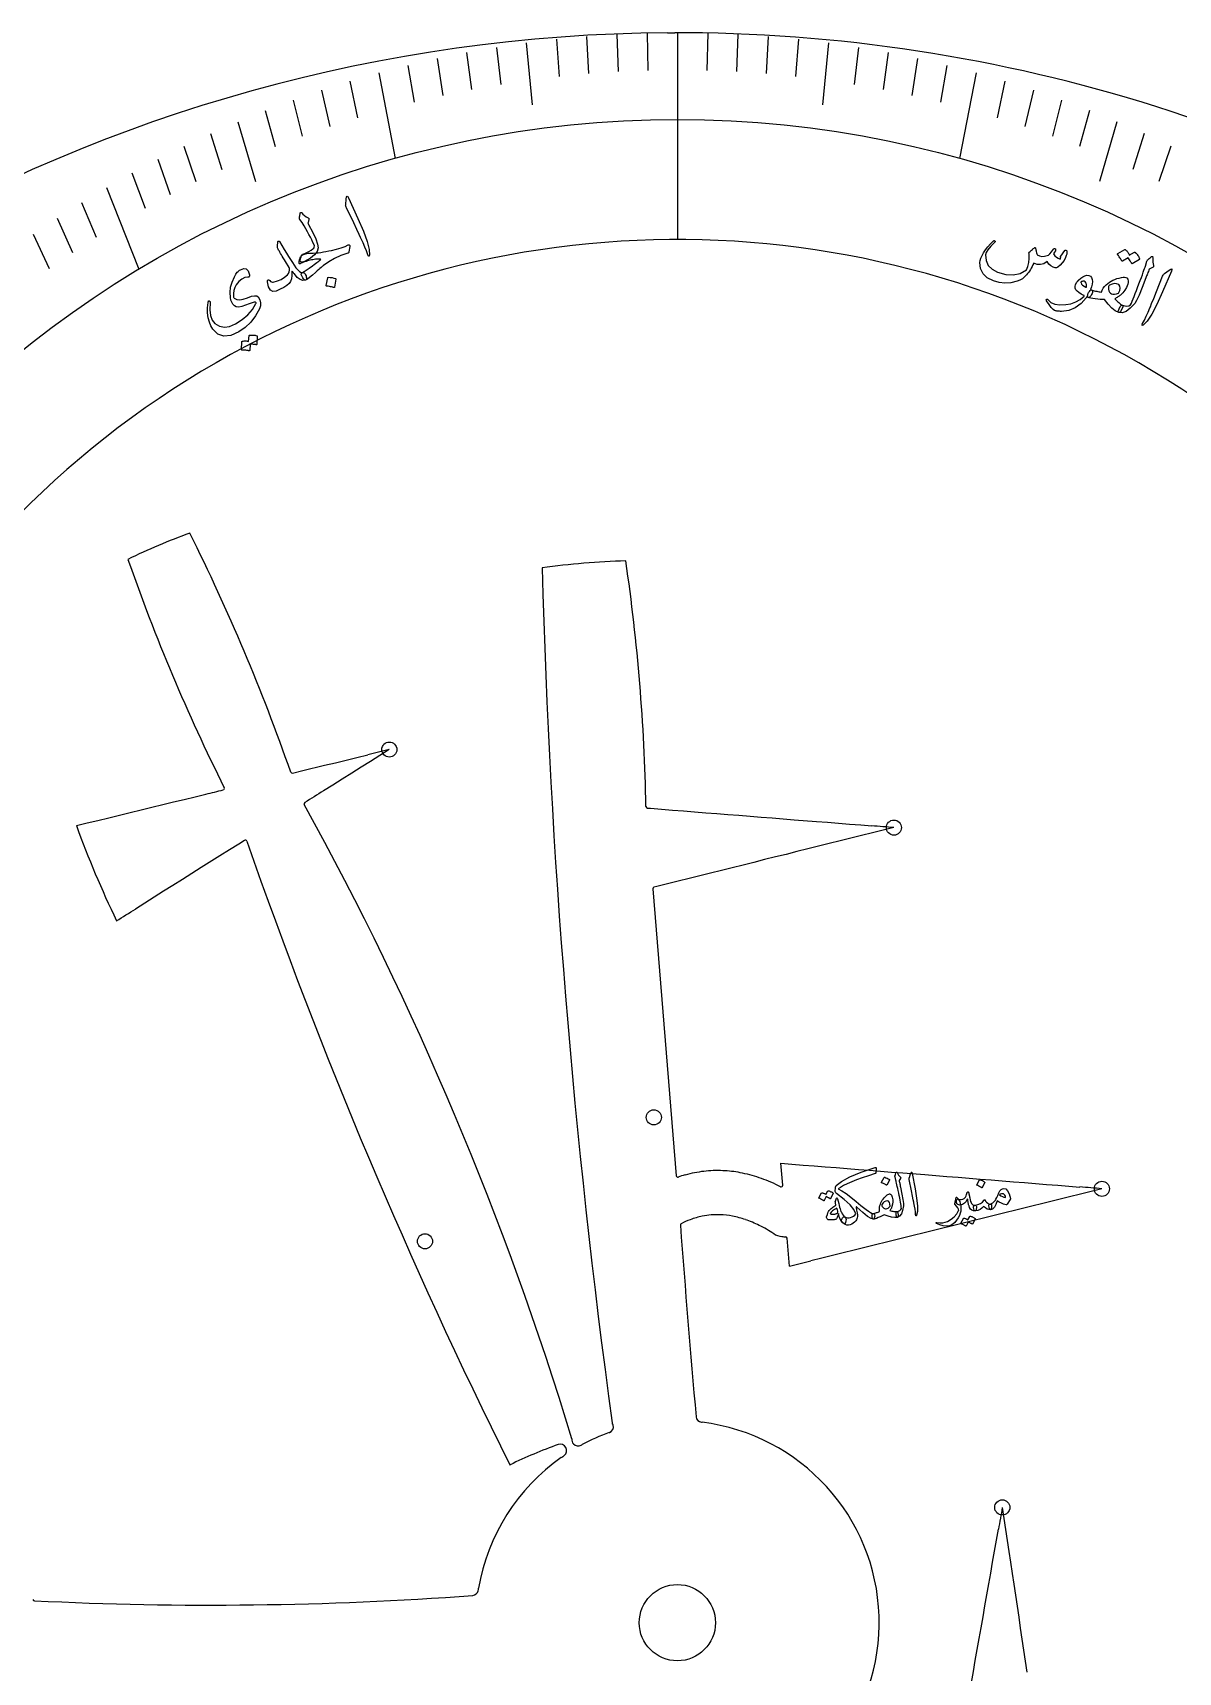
# Model space of a CAD drawing. Header units: millimetres. Extents: x -252 to 252, y -252 to 252.
# Drawn here: x -102.3 to 79.5, y -7.9 to 252.2 of the extents above; entities that cross this region are included whole.
import ezdxf

# ---------------------------------------------------------------- set-up
doc = ezdxf.new("R2010")
doc.units = ezdxf.units.MM
for name, color, linetype in [('CUT_INNER', 6, 'Continuous'), ('CUT_OUTER', 1, 'Continuous'), ('ENGRAVE', 7, 'Continuous'), ('ENGRAVE_FINE', 8, 'Continuous'), ('TEXT', 5, 'Continuous')]:
    doc.layers.add(name, color=color, linetype=linetype)

msp = doc.modelspace()

# ---------------------------------------------------------------- linework, layer by layer
at = {"layer": 'CUT_INNER'}
for points in [[(-45.71, 138.5), (-45.72, 138.5), (-47.2, 137.57), (-48.7, 136.63), (-50.19, 135.69), (-51.68, 134.76), (-53.17, 133.82), (-54.67, 132.88), (-56.16, 131.95)], [(-61.07, 134.77), (-59.41, 135.18), (-55.98, 136.01), (-54.27, 136.42), (-52.56, 136.84), (-50.85, 137.26), (-49.14, 137.67)], [(-95.37, 126.44), (-95.36, 126.44), (-93.66, 126.86), (-91.94, 127.27), (-90.23, 127.69), (-88.52, 128.11), (-86.81, 128.52), (-85.09, 128.94), (-83.38, 129.35), (-81.67, 129.77), (-79.96, 130.19), (-78.25, 130.6), (-76.53, 131.02), (-74.82, 131.43)], [(-4.75, 129.23), (-4.28, 129.19), (-2.53, 129.05), (-0.77, 128.91), (0.99, 128.77), (2.74, 128.63), (4.5, 128.49), (6.26, 128.35), (8.01, 128.21), (9.77, 128.07), (11.53, 127.94), (13.28, 127.8), (15.04, 127.66), (16.8, 127.52), (18.55, 127.38), (22.07, 127.1), (23.82, 126.96), (25.58, 126.82), (27.33, 126.68), (29.09, 126.54), (30.85, 126.4)], [(34.36, 126.12), (34.36, 126.12), (32.65, 125.7), (30.94, 125.27), (29.23, 124.85), (27.52, 124.43), (25.81, 124), (24.1, 123.58), (22.39, 123.16), (20.68, 122.73), (18.97, 122.31), (17.26, 121.88), (15.55, 121.46), (13.84, 121.04), (12.13, 120.61), (10.42, 120.19), (8.71, 119.76), (7, 119.34), (5.28, 118.92), (3.57, 118.49), (1.86, 118.07), (0.15, 117.64), (-1.56, 117.22), (-3.27, 116.8), (-3.72, 116.68)], [(-68.69, 124.08), (-69.59, 123.52), (-71.08, 122.58), (-72.58, 121.64), (-75.56, 119.77), (-77.05, 118.83), (-78.55, 117.9), (-80.04, 116.96), (-81.53, 116.02), (-83.02, 115.09), (-84.52, 114.15), (-86.01, 113.21)], [(-3.91, 116.42), (-0.17, 70.89)], [(16.72, 69.4), (16.43, 72.87), (16.43, 72.88), (16.44, 72.88), (18.19, 72.74), (19.95, 72.6), (21.7, 72.46), (23.46, 72.32), (25.22, 72.18), (26.97, 72.04), (28.73, 71.9), (30.49, 71.76), (32.24, 71.62), (34, 71.48), (35.76, 71.35), (39.27, 71.07), (41.02, 70.93), (42.78, 70.79), (44.54, 70.65), (46.29, 70.51), (48.05, 70.37), (49.81, 70.23), (51.56, 70.09), (53.32, 69.95), (55.08, 69.81), (56.83, 69.67), (58.59, 69.53), (60.35, 69.39), (62.1, 69.25), (63.86, 69.11)], [(67.37, 68.83), (67.37, 68.83), (65.66, 68.41), (63.95, 67.99), (62.24, 67.56), (60.53, 67.14), (58.82, 66.72), (55.4, 65.87), (53.69, 65.44), (51.98, 65.02), (50.27, 64.6), (48.56, 64.17), (46.85, 63.75), (45.14, 63.32), (43.43, 62.9), (41.72, 62.48), (40.01, 62.05), (36.59, 61.2), (34.88, 60.78), (33.17, 60.36), (31.46, 59.93), (29.75, 59.51), (28.04, 59.09), (26.32, 58.66), (24.61, 58.24), (22.9, 57.81), (21.19, 57.39)], [(17.77, 56.54), (17.77, 56.55), (17.41, 60.99)], [(-10.32, 31.68), (-10.33, 31.69), (-10.34, 31.71), (-10.34, 31.71)], [(-16.74, 29.18), (-16.74, 29.18)], [(-10.8, 30.15), (-10.79, 30.15)], [(51.56, 18.29), (51.56, 18.28), (51.82, 16.55), (52.08, 14.8), (52.34, 13.06), (52.6, 11.32), (52.86, 9.58), (53.12, 7.83), (53.38, 6.09), (53.64, 4.35), (53.9, 2.6), (54.16, 0.86), (54.41, -0.88), (54.67, -2.63), (55.19, -6.11), (55.45, -7.85)], [(46.56, -10.06), (46.67, -9.48), (46.97, -7.74), (47.28, -6), (47.89, -2.53), (48.2, -0.8), (48.5, 0.94), (48.81, 2.67), (49.12, 4.41), (49.42, 6.14), (49.73, 7.88), (50.03, 9.61), (50.34, 11.35), (50.65, 13.08), (50.95, 14.82)]]:
    msp.add_lwpolyline(points, dxfattribs=at)
msp.add_circle((0, 0), 6.05, dxfattribs=at)
for centre, radius, start, end in [((0, 72.61), 146.8, 351.9144, 187.0371), ((0, 0), 242.86, 116.0158, 271.4064), ((-44.21, 80.54), 98.06, 109.7622, 116.0013), ((-368.38, 27.66), 325.22, 19.2569, 26.5105), ((206.29, 271.18), 310.87, 199.2529, 206.5064), ((-4.81, 45.83), 122.64, 91.5721, 97.8081), ((1227.82, 201.56), 1249.76, 181.56922, 187.81096), ((-313.99, 123.71), 309.06, 1.0654, 8.3189), ((3168.67, -13106.96), 13629.91, 103.640732, 103.655541), ((-61.13, 135.01), 0.25, 202.8817, 283.6518), ((-390.58, 1435.2), 1341.46, 283.61421, 283.73595), ((-72.13, 132.34), 0.25, 289.1646, 22.8817), ((-58.97, 129.89), 0.25, 127.8809, 202.8817), ((1217.8, -1899.65), 2397.99, 122.09056, 122.17414), ((-518.14, -123.15), 524.03, 16.8994, 28.8612), ((-4.73, 129.48), 0.25, 184.6901, 265.4602), ((64.61, 185.06), 170.38, 200.1244, 205.6391), ((-1047.11, -13460.82), 13629.91, 85.449076, 85.463885), ((-68.56, 123.87), 0.25, 22.8817, 122.1116), ((732.96, 403.88), 848.77, 199.25558, 206.5094), ((-3.66, 116.44), 0.25, 103.92, 184.6901), ((-6107.66, 9706.57), 11326.65, 302.098241, 302.116067), ((0.08, 70.91), 0.25, 184.6901, 288.1464), ((5.05, 57.09), 14.45, 105.3981, 109.8181), ((6.4, 52.47), 19.25, 96.5713, 105.6031), ((6.36, 52.71), 19.01, 87.4375, 96.5363), ((6.31, 51.84), 19.88, 79.4036, 87.4156), ((6.1, 50.62), 21.12, 75.2399, 79.4469), ((5.78, 49.35), 22.42, 71.2527, 75.2699), ((5.26, 47.78), 24.08, 67.4912, 71.2939), ((4.5, 45.88), 26.13, 63.9674, 67.5412), ((12.77, 62.63), 7.45, 61.2697, 64.6087), ((16.47, 69.38), 0.25, 242.1497, 4.6901), ((-1014.09, -13518.1), 13629.91, 85.449076, 85.463885), ((0.72, 63.07), 0.25, 116.4316, 184.6901), ((2513.82, 253.76), 2520.57, 184.33933, 185.03258), ((5.88, 53.27), 11.32, 109.8016, 117.7671), ((6.55, 51.84), 12.9, 101.6322, 110.4103), ((6.36, 52.72), 12, 87.8907, 101.5827), ((6.31, 51.84), 12.88, 79.047, 87.84), ((5.9, 49.74), 15.02, 70.9119, 79.0159), ((4.74, 46.4), 18.55, 63.69, 70.902), ((2.07, 41.05), 24.53, 57.3716, 63.643), ((17.1, 64.72), 3.51, 239.0054, 261.4056), ((17.05, 64.2), 2.98, 260.9297, 272.0898), ((17.16, 60.96), 0.25, 4.6901, 89.956), ((-2704.47, 11051.19), 11326.65, 283.906585, 283.924411), ((0, 0), 32.03, 199.6751, 82.9785), ((-11.15, 31.1), 1.01, 290.7603, 12.7748), ((-11.15, 31.09), 1.01, 12.8196, 35.183), ((3.96, 32.8), 1.01, 188.0166, 263.307), ((4.05, 33.28), 1.5, 262.0819, 264.7901), ((-15.74, 29.04), 1.01, 172.2937, 220.8889), ((0, 0.01), 32.02, 109.7068, 118.1351), ((0, 0), 32.03, 125.1437, 170.166), ((10.17, -51.39), 84.8, 110.0474, 115.6575), ((-18.59, 27.31), 1.01, 309.3716, 107.9632), ((-21.9, 31.68), 6.49, 302.2405, 307.4839), ((-15.74, 29.04), 1.01, 220.9214, 298.4593), ((-16.97, 31.46), 3.72, 297.3563, 300.1081), ((-26.67, 25.36), 0.341, 287.5492, 291.9907), ((13473.9, -2351.38), 13629.91, 169.987785, 170.002594), ((-35.89, 6.01), 4.37, 347.5647, 352.91), ((-102.04, 3.73), 0.25, 189.9084, 270.6785), ((-73.99, 567.47), 564.68, 267.1526, 274.2158), ((-32.6, 5.32), 1.01, 277.1155, 345.8419)]:
    msp.add_arc(centre, radius, start, end, dxfattribs=at)
at = {"layer": 'CUT_OUTER'}
msp.add_lwpolyline([(-1.55, 252.2), (-1.1, 252.2), (-1.1, 252.2), (-1.1, 252.2), (-0.39, 252.2)], dxfattribs=at)
for centre, radius, start, end in [((0, 0), 252.2, 90.3517, 271.0549), ((-0.54, -354.91), 607.11, 89.80323, 89.98563), ((0, 0), 252.2, 54.1408, 89.6486), ((0, 0), 252.2, 274.2189, 54.1408)]:
    msp.add_arc(centre, radius, start, end, dxfattribs=at)
at = {"layer": 'ENGRAVE'}
for points in [[(0, 252.2), (0, 219.41)], [(-47.39, 245.83), (-44.78, 232.27)], [(47.39, 245.83), (44.78, 232.27)], [(-90.6, 227.67), (-85.45, 214.72)]]:
    msp.add_lwpolyline(points, dxfattribs=at)
for centre, radius in [((0, 72.61), 165.82), ((-45.71, 138.5), 1.2), ((34.36, 126.12), 1.2), ((-3.74, 80.16), 1.2), ((67.37, 68.83), 1.2), ((-40.05, 60.5), 1.2), ((51.56, 18.29), 1.2)]:
    msp.add_circle(centre, radius, dxfattribs=at)
at = {"layer": 'ENGRAVE_FINE'}
for points in [[(-28.72, 249.89), (-28.04, 244.02)], [(-23.97, 250.59), (-23.03, 240.79)], [(-19.2, 251.17), (-18.75, 245.28)], [(-14.42, 251.62), (-14.08, 245.73)], [(-9.62, 251.94), (-9.39, 246.04)], [(-4.81, 252.14), (-4.7, 246.23)], [(4.81, 252.14), (4.7, 246.23)], [(9.62, 251.94), (9.39, 246.04)], [(14.42, 251.62), (14.08, 245.73)], [(19.2, 251.17), (18.75, 245.28)], [(23.97, 250.59), (23.03, 240.79)], [(28.72, 249.89), (28.04, 244.02)], [(-38.12, 248.11), (-37.23, 242.26)], [(-33.44, 249.06), (-32.65, 243.2)], [(33.44, 249.06), (32.65, 243.2)], [(38.12, 248.11), (37.23, 242.26)], [(-51.97, 244.52), (-50.74, 238.72)], [(-42.78, 247.03), (-41.77, 241.2)], [(42.78, 247.03), (41.77, 241.2)], [(51.97, 244.52), (50.74, 238.72)], [(-56.49, 243.08), (-55.15, 237.31)], [(56.49, 243.08), (55.15, 237.31)], [(-65.39, 239.87), (-63.83, 234.14)], [(-60.97, 241.53), (-59.52, 235.78)], [(60.97, 241.53), (59.52, 235.78)], [(65.39, 239.87), (63.83, 234.14)], [(-69.76, 238.1), (-66.97, 228.59)], [(69.76, 238.1), (66.97, 228.59)], [(-78.3, 234.23), (-76.41, 228.59)], [(-74.06, 236.22), (-72.28, 230.54)], [(74.06, 236.22), (72.28, 230.54)], [(78.3, 234.23), (76.41, 228.59)], [(-82.47, 232.14), (-80.48, 226.53)], [(-86.57, 229.96), (-84.47, 224.37)], [(-94.56, 225.29), (-92.24, 219.78)], [(-98.43, 222.82), (-96.01, 217.35)], [(-102.23, 220.27), (-99.7, 214.83)]]:
    msp.add_lwpolyline(points, dxfattribs=at)
at = {"layer": 'TEXT'}
for points in [[(-52.55, 225.84), (-52.5, 226.14), (-52.42, 226.26), (-52.31, 226.22), (-52.17, 226), (-50.7, 222.74), (-49.82, 220.73), (-49.22, 219.1), (-48.91, 217.82), (-48.88, 216.92), (-48.9, 216.84), (-48.92, 216.79), (-48.96, 216.77), (-49, 216.79), (-49.03, 216.82), (-49.07, 216.87), (-49.1, 216.93), (-49.13, 217), (-49.33, 217.6), (-49.57, 218.22), (-49.86, 218.87), (-50.18, 219.54), (-50.26, 219.72), (-50.48, 220.2), (-50.85, 220.98), (-51.36, 222.05), (-52.53, 224.43), (-52.58, 224.56), (-52.62, 224.68), (-52.64, 224.8), (-52.63, 224.92)], [(-57.64, 218.58), (-57.83, 218.95), (-58.02, 219.35), (-58.24, 219.76), (-58.46, 220.19), (-58.71, 220.64), (-58.97, 221.1), (-59.24, 221.59), (-59.54, 222.1), (-59.93, 222.59), (-59.96, 222.66), (-59.98, 222.73), (-59.98, 222.81), (-59.98, 222.88), (-59.97, 222.92), (-59.96, 222.97), (-59.95, 223.04), (-59.93, 223.12), (-59.91, 223.21), (-59.89, 223.32), (-59.87, 223.44), (-59.85, 223.57), (-59.84, 223.62), (-59.82, 223.66), (-59.79, 223.69), (-59.75, 223.71), (-59.72, 223.71), (-59.68, 223.7), (-59.64, 223.68), (-59.61, 223.64), (-59.41, 223.41), (-59.17, 223.21), (-58.9, 223.02), (-58.59, 222.87), (-58.51, 222.82), (-58.46, 222.76), (-58.45, 222.69), (-58.47, 222.6), (-58.61, 222.09), (-58.62, 222.04), (-58.61, 221.97), (-58.58, 221.89), (-58.54, 221.79), (-57.87, 220.53), (-57.39, 219.49), (-57.11, 218.68), (-57.02, 218.09), (-57.16, 217.52), (-57.57, 216.98), (-58.24, 216.45), (-59.17, 215.92), (-59.54, 215.79), (-59.77, 215.83), (-59.85, 216.04), (-59.79, 216.42), (-59.77, 216.48), (-59.76, 216.53), (-59.74, 216.58), (-59.72, 216.63), (-59.71, 216.68), (-59.69, 216.73), (-59.68, 216.77), (-59.67, 216.82), (-59.63, 216.91), (-59.56, 216.99), (-59.48, 217.06), (-59.38, 217.11), (-58.9, 217.32), (-58.48, 217.53), (-58.13, 217.73), (-57.84, 217.92), (-57.69, 218.06), (-57.61, 218.21), (-57.59, 218.39), (-57.64, 218.58)], [(-59.5, 214.18), (-59.38, 214.18), (-59.27, 214.14), (-59.18, 214.06), (-59.09, 213.95), (-59, 213.8), (-58.93, 213.65), (-58.88, 213.5), (-58.85, 213.35), (-58.85, 213.22), (-58.87, 213.11), (-58.92, 213.03), (-58.99, 212.98), (-59.43, 212.93), (-59.88, 213.07), (-60.33, 213.4), (-60.78, 213.94), (-60.85, 214.03), (-60.92, 214.12), (-60.97, 214.19), (-61.01, 214.24), (-61.04, 214.29), (-61.07, 214.32), (-61.08, 214.34), (-61.08, 214.34), (-61.12, 214.38), (-61.15, 214.38), (-61.16, 214.35), (-61.16, 214.3), (-61.16, 213.69), (-61.24, 213.18), (-61.39, 212.77), (-61.61, 212.45), (-61.99, 212.12), (-62.46, 211.81), (-63.03, 211.51), (-63.69, 211.23), (-64.2, 211.16), (-64.59, 211.39), (-64.88, 211.9), (-65.05, 212.7), (-65.06, 212.8), (-65.04, 212.89), (-65.01, 212.95), (-64.95, 213), (-64.89, 213.02), (-64.83, 213.01), (-64.76, 212.98), (-64.69, 212.91), (-64.55, 212.77), (-64.4, 212.68), (-64.27, 212.64), (-64.14, 212.64), (-63.47, 212.83), (-62.88, 213.08), (-62.35, 213.41), (-61.89, 213.8), (-61.71, 214.03), (-61.59, 214.27), (-61.54, 214.55), (-61.54, 214.84), (-61.6, 214.96), (-61.75, 215.22), (-62, 215.63), (-62.34, 216.19), (-62.53, 216.49), (-62.69, 216.76), (-62.84, 217), (-62.96, 217.21), (-63.07, 217.39), (-63.16, 217.54), (-63.24, 217.66), (-63.29, 217.74), (-63.36, 217.87), (-63.41, 217.99), (-63.44, 218.11), (-63.45, 218.21), (-63.44, 218.34), (-63.44, 218.47), (-63.43, 218.58), (-63.43, 218.69), (-63.42, 218.78), (-63.42, 218.87), (-63.42, 218.94), (-63.42, 219.01), (-63.42, 219.07), (-63.4, 219.11), (-63.37, 219.14), (-63.33, 219.16), (-63.27, 219.17), (-63.22, 219.15), (-63.18, 219.13), (-63.14, 219.08), (-62.77, 218.44), (-62.4, 217.83), (-62.05, 217.26), (-61.72, 216.72), (-61.39, 216.22), (-61.09, 215.75), (-60.8, 215.33), (-60.52, 214.93), (-60.23, 214.58), (-59.97, 214.34), (-59.72, 214.2), (-59.5, 214.18)], [(-58.14, 217.25), (-57.77, 217.26), (-57.38, 217.28), (-56.99, 217.32), (-56.59, 217.37), (-56.18, 217.43), (-55.76, 217.51), (-55.33, 217.59), (-54.9, 217.69), (-54.08, 217.89), (-53.35, 218.1), (-52.74, 218.31), (-52.23, 218.54), (-52.17, 218.56), (-52.12, 218.56), (-52.07, 218.54), (-52.03, 218.51), (-52, 218.47), (-51.98, 218.42), (-51.97, 218.36), (-51.97, 218.3), (-52.12, 217.43), (-52.14, 217.36), (-52.18, 217.3), (-52.24, 217.26), (-52.31, 217.24), (-53.4, 216.86), (-54.41, 216.41), (-55.33, 215.88), (-56.17, 215.29), (-56.22, 215.25), (-56.3, 215.19), (-56.41, 215.1), (-56.54, 214.98), (-56.71, 214.83), (-56.92, 214.65), (-57.15, 214.44), (-57.41, 214.2), (-57.91, 213.75), (-58.35, 213.39), (-58.7, 213.14), (-58.99, 212.98), (-59.08, 212.98), (-59.18, 213.03), (-59.31, 213.15), (-59.45, 213.32), (-59.61, 213.63), (-59.68, 213.88), (-59.63, 214.07), (-59.48, 214.19), (-59.23, 214.33), (-58.89, 214.55), (-58.45, 214.86), (-57.91, 215.25), (-57.64, 215.45), (-57.4, 215.62), (-57.2, 215.77), (-57.03, 215.89), (-56.89, 215.99), (-56.79, 216.07), (-56.73, 216.12), (-56.7, 216.14), (-56.69, 216.15), (-56.68, 216.16), (-56.67, 216.17), (-56.66, 216.18), (-56.66, 216.18), (-56.65, 216.19), (-56.65, 216.19), (-56.64, 216.19), (-56.61, 216.23), (-56.6, 216.26), (-56.62, 216.27), (-56.66, 216.28), (-56.84, 216.29), (-57.03, 216.29), (-57.22, 216.29), (-57.42, 216.27), (-57.62, 216.24), (-57.83, 216.21), (-58.05, 216.17), (-58.28, 216.12), (-58.5, 216.06), (-58.71, 216.01), (-58.92, 215.94), (-59.13, 215.88), (-59.33, 215.81), (-59.52, 215.73), (-59.7, 215.65), (-59.87, 215.57), (-59.92, 215.56), (-59.96, 215.56), (-59.99, 215.58), (-60.01, 215.62), (-60.01, 215.71), (-60.02, 215.79), (-60.01, 215.87), (-60, 215.96), (-59.99, 216.04), (-59.97, 216.13), (-59.95, 216.22), (-59.93, 216.31), (-59.88, 216.5), (-59.81, 216.65), (-59.72, 216.78), (-59.62, 216.87), (-59.35, 217.03), (-59.01, 217.14), (-58.61, 217.22), (-58.14, 217.25)], [(61.48, 217.65), (61.53, 217.7), (61.58, 217.73), (61.63, 217.73), (61.67, 217.72), (61.73, 217.69), (61.77, 217.65), (61.79, 217.6), (61.8, 217.54), (61.81, 217.34), (61.78, 217.11), (61.7, 216.85), (61.59, 216.56), (61.36, 216.1), (61.08, 215.7), (60.76, 215.34), (60.38, 215.02), (60.27, 214.96), (60.16, 214.91), (60.06, 214.9), (59.96, 214.9), (59.62, 215.02), (59.29, 215.22), (58.97, 215.52), (58.66, 215.9), (58.13, 215.57), (57.6, 215.42), (57.08, 215.45), (56.56, 215.67), (56.43, 215.39), (56.29, 215.12), (56.16, 214.87), (56.02, 214.64), (55.88, 214.41), (55.73, 214.2), (55.58, 214), (55.42, 213.8), (55.11, 213.47), (54.75, 213.19), (54.34, 212.96), (53.9, 212.78), (52.94, 212.54), (51.99, 212.47), (51.06, 212.57), (50.14, 212.84), (49.18, 213.34), (48.51, 213.99), (48.12, 214.8), (48.02, 215.77), (48.07, 216.09), (48.18, 216.45), (48.36, 216.85), (48.59, 217.29), (48.89, 217.76), (49.25, 218.23), (49.68, 218.71), (50.16, 219.18), (50.2, 219.21), (50.23, 219.23), (50.27, 219.23), (50.31, 219.22), (50.35, 219.21), (50.38, 219.18), (50.4, 219.16), (50.42, 219.12), (50.42, 219.08), (50.41, 219.05), (50.4, 219.01), (50.37, 218.97), (49.74, 218.34), (49.29, 217.79), (49.02, 217.33), (48.92, 216.97), (48.99, 216.07), (49.33, 215.31), (49.93, 214.7), (50.79, 214.24), (52.1, 213.86), (53.3, 213.79), (54.4, 214.03), (55.41, 214.59), (55.62, 215.13), (55.75, 215.74), (55.81, 216.41), (55.8, 217.15), (55.79, 217.22), (55.79, 217.29), (55.81, 217.34), (55.84, 217.38), (55.97, 217.5), (56.1, 217.62), (56.21, 217.72), (56.33, 217.82), (56.43, 217.91), (56.52, 217.99), (56.61, 218.05), (56.69, 218.11), (56.73, 218.13), (56.76, 218.13), (56.79, 218.11), (56.82, 218.07), (56.83, 218.05), (56.84, 218.01), (56.85, 217.96), (56.87, 217.9), (56.89, 217.82), (56.91, 217.73), (56.93, 217.64), (56.95, 217.52), (56.98, 217.31), (57.02, 217.15), (57.07, 217.04), (57.11, 216.99), (57.45, 216.82), (57.83, 216.74), (58.24, 216.75), (58.68, 216.85), (58.88, 216.95), (59.11, 217.16), (59.38, 217.47), (59.69, 217.88), (59.72, 217.91), (59.76, 217.94), (59.8, 217.96), (59.86, 217.97), (59.9, 217.96), (59.94, 217.95), (59.98, 217.93), (60.01, 217.9), (60.02, 217.8), (59.98, 217.63), (59.87, 217.41), (59.7, 217.12), (59.9, 216.84), (60.15, 216.61), (60.43, 216.43), (60.76, 216.3), (60.8, 216.4), (60.82, 216.48), (60.83, 216.55), (60.82, 216.61), (60.8, 216.66), (60.8, 216.71), (60.81, 216.75), (60.83, 216.79)], [(72.55, 217.39), (72.58, 217.4), (72.61, 217.4), (72.64, 217.39), (72.67, 217.36), (72.78, 217.25), (72.89, 217.13), (72.98, 217.01), (73.07, 216.89), (73.15, 216.76), (73.23, 216.63), (73.3, 216.49), (73.36, 216.35), (73.37, 216.31), (73.37, 216.28), (73.35, 216.25), (73.32, 216.22), (72.17, 215.57), (72.15, 215.56), (72.12, 215.58), (72.1, 215.61), (72.07, 215.65), (72.05, 215.69), (72.02, 215.75), (71.97, 215.82), (71.91, 215.92), (71.84, 216.03), (71.75, 216.16), (71.65, 216.32), (71.53, 216.49), (70.64, 215.98), (70.6, 215.97), (70.57, 215.97), (70.54, 216), (70.51, 216.06), (70.48, 216.1), (70.44, 216.17), (70.39, 216.26), (70.32, 216.38), (70.23, 216.52), (70.12, 216.68), (69.99, 216.87), (69.85, 217.09), (69.83, 217.12), (69.83, 217.14), (69.85, 217.16), (69.87, 217.18), (71, 217.81), (71.02, 217.81), (71.05, 217.81), (71.08, 217.8), (71.12, 217.78), (71.22, 217.69), (71.31, 217.59), (71.39, 217.49), (71.47, 217.39), (71.54, 217.28), (71.61, 217.17), (71.67, 217.06), (71.72, 216.95)], [(74.65, 216.21), (74.85, 216.37), (75.01, 216.5), (75.13, 216.59), (75.2, 216.66), (75.25, 216.7), (75.3, 216.72), (75.35, 216.72), (75.39, 216.7), (75.44, 216.67), (75.47, 216.62), (75.48, 216.57), (75.47, 216.5), (75.44, 216.16), (75.44, 215.84), (75.48, 215.54), (75.56, 215.26), (75.57, 215.17), (75.55, 215.09), (75.49, 215.02), (75.39, 214.97), (74.88, 214.72), (74.81, 214.54), (74.74, 214.35), (74.67, 214.17), (74.6, 213.99), (74.53, 213.81), (74.47, 213.64), (74.4, 213.47), (74.34, 213.31), (73.76, 211.77), (73.27, 210.59), (72.88, 209.75), (72.59, 209.27), (71.87, 208.5), (71.2, 208), (70.59, 207.77), (70.03, 207.81), (70.02, 207.82), (70.01, 207.82), (69.99, 207.83), (69.98, 207.84), (69.94, 207.95), (69.98, 208.14), (70.09, 208.41), (70.28, 208.76), (70.36, 208.88), (70.45, 208.96), (70.54, 208.99), (70.63, 208.97), (70.99, 208.87), (71.32, 208.84), (71.63, 208.9), (71.91, 209.04), (72.04, 209.32), (72.18, 209.63), (72.33, 209.99), (72.49, 210.39), (72.67, 210.83), (72.85, 211.31), (73.04, 211.82), (73.24, 212.37), (73.45, 212.91), (73.63, 213.4), (73.79, 213.83), (73.92, 214.21), (74.04, 214.54), (74.13, 214.81), (74.21, 215.02), (74.27, 215.18), (74.52, 215.98), (74.55, 216.06), (74.59, 216.12), (74.62, 216.17), (74.65, 216.21)], [(-68.14, 213.43), (-68.64, 213.37), (-69.12, 213.14), (-69.58, 212.75), (-70.02, 212.2), (-70.25, 211.77), (-70.4, 211.32), (-70.46, 210.85), (-70.44, 210.36), (-70.42, 210.27), (-70.38, 210.19), (-70.32, 210.11), (-70.24, 210.04), (-69.9, 209.87), (-69.45, 209.83), (-68.9, 209.93), (-68.24, 210.17), (-67.59, 210.4), (-67.09, 210.5), (-66.73, 210.46), (-66.51, 210.29), (-66.27, 209.82), (-66.15, 209.35), (-66.17, 208.88), (-66.31, 208.41), (-66.93, 207.29), (-67.68, 206.3), (-68.57, 205.45), (-69.61, 204.74), (-70.85, 204.19), (-71.95, 204.07), (-72.91, 204.4), (-73.73, 205.18), (-74.03, 205.69), (-74.27, 206.29), (-74.44, 206.99), (-74.54, 207.78), (-74.55, 208.01), (-74.56, 208.24), (-74.56, 208.46), (-74.55, 208.68), (-74.53, 208.89), (-74.51, 209.1), (-74.48, 209.31), (-74.45, 209.51), (-74.42, 209.6), (-74.38, 209.66), (-74.32, 209.67), (-74.25, 209.65), (-74.2, 209.6), (-74.16, 209.55), (-74.14, 209.48), (-74.14, 209.41), (-74.21, 208.28), (-74.1, 207.35), (-73.82, 206.62), (-73.38, 206.09), (-72.67, 205.66), (-71.89, 205.51), (-71.05, 205.63), (-70.12, 206.03), (-69.04, 206.71), (-68.14, 207.47), (-67.41, 208.32), (-66.87, 209.26), (-66.84, 209.33), (-66.84, 209.38), (-66.88, 209.42), (-66.94, 209.45), (-67.16, 209.45), (-67.49, 209.37), (-67.94, 209.22), (-68.52, 208.99), (-69.11, 208.78), (-69.61, 208.69), (-70, 208.73), (-70.29, 208.9), (-70.52, 209.16), (-70.7, 209.46), (-70.84, 209.81), (-70.92, 210.19), (-70.98, 211.01), (-70.89, 211.84), (-70.66, 212.66), (-70.29, 213.49), (-70.18, 213.7), (-70.06, 213.89), (-69.95, 214.06), (-69.83, 214.21), (-69.71, 214.34), (-69.59, 214.45), (-69.47, 214.55), (-69.34, 214.62), (-68.81, 214.82), (-68.4, 214.76), (-68.09, 214.42), (-67.91, 213.82), (-67.89, 213.64), (-67.93, 213.51), (-68.01, 213.45), (-68.14, 213.43)], [(-55.48, 213.34), (-55.47, 213.37), (-55.46, 213.38), (-55.43, 213.4), (-55.39, 213.41), (-55.09, 213.4), (-54.8, 213.37), (-54.51, 213.3), (-54.23, 213.21), (-54.2, 213.19), (-54.18, 213.16), (-54.17, 213.14), (-54.18, 213.1), (-54.39, 211.84), (-54.41, 211.8), (-54.43, 211.79), (-54.48, 211.78), (-54.53, 211.8), (-54.58, 211.81), (-54.65, 211.83), (-54.75, 211.85), (-54.88, 211.88), (-55.03, 211.91), (-55.22, 211.95), (-55.43, 211.99), (-55.68, 212.03), (-55.71, 212.04), (-55.73, 212.06), (-55.74, 212.08), (-55.74, 212.1)], [(64.88, 210.18), (64.07, 209.24), (63.14, 208.57), (62.1, 208.16), (60.95, 208.01), (60.79, 208.01), (60.65, 208.02), (60.5, 208.03), (60.37, 208.04), (60.23, 208.06), (60.1, 208.09), (59.98, 208.12), (59.87, 208.16), (59.61, 208.32), (59.32, 208.63), (58.98, 209.08), (58.59, 209.68), (58.55, 209.76), (58.54, 209.82), (58.55, 209.88), (58.58, 209.92), (58.63, 209.94), (58.68, 209.94), (58.73, 209.92), (58.78, 209.87), (59.26, 209.44), (59.9, 209.16), (60.68, 209.04), (61.62, 209.08), (62.46, 209.23), (63.22, 209.51), (63.91, 209.91), (64.53, 210.44), (64.53, 210.47), (64.54, 210.49), (64.53, 210.51), (64.52, 210.53), (64.08, 210.76), (63.73, 210.99), (63.45, 211.21), (63.25, 211.43), (63.13, 211.68), (63.12, 211.96), (63.2, 212.27), (63.38, 212.62), (63.41, 212.66), (63.44, 212.7), (63.47, 212.75), (63.51, 212.79), (63.54, 212.83), (63.58, 212.88), (63.63, 212.93), (63.67, 212.98), (64, 213.29), (64.33, 213.51), (64.66, 213.66), (65, 213.73), (65.31, 213.71), (65.55, 213.59), (65.72, 213.39), (65.81, 213.09), (65.85, 212.73), (65.82, 212.34), (65.73, 211.92), (65.58, 211.47), (65.6, 211.46), (65.63, 211.45), (65.66, 211.44), (65.68, 211.43), (65.7, 211.42), (65.73, 211.41), (65.75, 211.4), (65.78, 211.39), (65.86, 211.33), (65.9, 211.24), (65.9, 211.13), (65.87, 210.98), (65.81, 210.83), (65.74, 210.68), (65.65, 210.54), (65.55, 210.41), (65.45, 210.3), (65.36, 210.22), (65.28, 210.19), (65.21, 210.2), (64.97, 210.31), (64.96, 210.29), (64.94, 210.26), (64.91, 210.23), (64.88, 210.18)], [(71.31, 213.34), (71.33, 213.33), (71.35, 213.32), (71.36, 213.31), (71.38, 213.3), (71.39, 213.29), (71.4, 213.27), (71.41, 213.26), (71.42, 213.25), (71.5, 213.06), (71.54, 212.84), (71.52, 212.6), (71.46, 212.33), (71.26, 211.82), (71, 211.36), (70.68, 210.95), (70.3, 210.59), (70.2, 210.52), (70.1, 210.44), (69.99, 210.36), (69.88, 210.29), (69.77, 210.21), (69.65, 210.14), (69.53, 210.07), (69.41, 210), (69.58, 209.84), (69.73, 209.68), (69.89, 209.53), (70.04, 209.4), (70.19, 209.27), (70.34, 209.16), (70.49, 209.06), (70.63, 208.97), (70.68, 208.92), (70.69, 208.84), (70.67, 208.72), (70.62, 208.57), (70.45, 208.2), (70.3, 207.95), (70.16, 207.82), (70.03, 207.81), (69.49, 208.09), (68.94, 208.53), (68.37, 209.13), (67.78, 209.89), (67.46, 209.9), (67.11, 209.91), (66.73, 209.95), (66.32, 209.99), (65.91, 210.05), (65.59, 210.1), (65.35, 210.15), (65.2, 210.2), (65.14, 210.26), (65.1, 210.34), (65.09, 210.46), (65.11, 210.6), (65.12, 210.68), (65.15, 210.76), (65.17, 210.84), (65.21, 210.91), (65.25, 210.98), (65.29, 211.05), (65.33, 211.11), (65.38, 211.18), (65.48, 211.3), (65.58, 211.37), (65.67, 211.4), (65.76, 211.39), (65.96, 211.33), (66.16, 211.28), (66.36, 211.24), (66.55, 211.2), (66.74, 211.16), (66.92, 211.12), (67.11, 211.09), (67.3, 211.07), (67.42, 211.37), (67.58, 211.67), (67.8, 211.95), (68.06, 212.23), (68.3, 212.44), (68.56, 212.63), (68.83, 212.8), (69.12, 212.95), (69.43, 213.09), (69.75, 213.2), (70.1, 213.3), (70.46, 213.38), (70.73, 213.41), (70.96, 213.42), (71.16, 213.39), (71.31, 213.34)], [(78.04, 214.56), (78.3, 214.73), (78.44, 214.75), (78.48, 214.64), (78.41, 214.39), (76.99, 211.11), (76.1, 209.1), (75.29, 207.56), (74.56, 206.47), (73.91, 205.84), (73.84, 205.8), (73.78, 205.79), (73.75, 205.8), (73.74, 205.84), (73.73, 205.89), (73.75, 205.95), (73.77, 206.01), (73.8, 206.09), (74.11, 206.64), (74.41, 207.23), (74.7, 207.88), (74.98, 208.57), (75.06, 208.75), (75.26, 209.24), (75.59, 210.03), (76.04, 211.14), (77.01, 213.6), (77.07, 213.73), (77.14, 213.84), (77.22, 213.93), (77.3, 214)], [(64.94, 211.95), (64.92, 212.25), (64.85, 212.49), (64.73, 212.67), (64.56, 212.78), (64.45, 212.8), (64.33, 212.8), (64.22, 212.77), (64.11, 212.73), (64.07, 212.7), (64.05, 212.66), (64.04, 212.6), (64.06, 212.53), (64.14, 212.35), (64.29, 212.18), (64.53, 212.02), (64.84, 211.87), (64.88, 211.86), (64.91, 211.87), (64.93, 211.9), (64.94, 211.95)], [(70.03, 212.26), (69.71, 212.4), (69.36, 212.43), (68.98, 212.35), (68.56, 212.16), (68.47, 212.08), (68.41, 211.94), (68.4, 211.76), (68.42, 211.52), (68.49, 211.27), (68.59, 211.07), (68.73, 210.91), (68.89, 210.8), (69.1, 210.73), (69.36, 210.73), (69.66, 210.77), (70, 210.88), (70.2, 211.32), (70.27, 211.7), (70.22, 212.01), (70.03, 212.26)], [(-67.97, 204.16), (-67.96, 204.18), (-67.94, 204.2), (-67.92, 204.22), (-67.88, 204.23), (-67.74, 204.25), (-67.59, 204.25), (-67.45, 204.26), (-67.31, 204.25), (-67.16, 204.24), (-67.02, 204.22), (-66.88, 204.19), (-66.74, 204.15), (-66.7, 204.13), (-66.68, 204.11), (-66.67, 204.08), (-66.66, 204.04), (-66.75, 202.76), (-66.76, 202.74), (-66.78, 202.72), (-66.82, 202.72), (-66.87, 202.73), (-66.91, 202.74), (-66.97, 202.75), (-67.05, 202.76), (-67.16, 202.77), (-67.28, 202.78), (-67.43, 202.79), (-67.61, 202.8), (-67.8, 202.82), (-67.87, 201.82), (-67.88, 201.78), (-67.9, 201.76), (-67.94, 201.76), (-67.99, 201.77), (-68.04, 201.77), (-68.12, 201.78), (-68.22, 201.8), (-68.34, 201.81), (-68.5, 201.83), (-68.68, 201.85), (-68.9, 201.86), (-69.14, 201.88), (-69.17, 201.89), (-69.19, 201.91), (-69.2, 201.93), (-69.19, 201.95), (-69.1, 203.2), (-69.09, 203.23), (-69.07, 203.25), (-69.05, 203.27), (-69.01, 203.28), (-68.89, 203.3), (-68.77, 203.31), (-68.65, 203.32), (-68.53, 203.31), (-68.41, 203.31), (-68.29, 203.29), (-68.17, 203.27), (-68.05, 203.24)], [(31.41, 72.23), (31.43, 72.23), (31.46, 72.22), (31.48, 72.21), (31.5, 72.2), (31.52, 72.18), (31.54, 72.15), (31.54, 72.11), (31.54, 72.05), (31.49, 71.35), (31.48, 71.32), (31.47, 71.29), (31.44, 71.27), (31.41, 71.26), (30.32, 70.9), (29.33, 70.56), (28.45, 70.23), (27.66, 69.91), (26.97, 69.61), (26.38, 69.33), (25.9, 69.05), (25.51, 68.8), (26.1, 68.5), (26.78, 68.06), (27.54, 67.49), (28.39, 66.79), (28.75, 66.49), (29.12, 66.19), (29.52, 65.88), (29.95, 65.55), (30.34, 65.27), (30.66, 65.06), (30.89, 64.93), (31.05, 64.89), (31.21, 64.83), (31.3, 64.7), (31.31, 64.48), (31.25, 64.18), (31.22, 64.1), (31.19, 64.04), (31.16, 64), (31.12, 63.99), (30.74, 64.09), (30.17, 64.45), (29.41, 65.06), (28.46, 65.92), (28.4, 65.95), (28.36, 65.95), (28.35, 65.94), (28.35, 65.91), (28.45, 65.44), (28.52, 65.04), (28.56, 64.69), (28.57, 64.41), (28.53, 64.22), (28.48, 64.05), (28.4, 63.9), (28.31, 63.76), (28.12, 63.53), (27.91, 63.35), (27.68, 63.22), (27.42, 63.13), (27.14, 63.08), (26.88, 63.08), (26.65, 63.14), (26.46, 63.25), (26.25, 63.44), (26.12, 63.63), (26.07, 63.83), (26.1, 64.02), (26.2, 64.23), (26.32, 64.35), (26.44, 64.4), (26.58, 64.36), (26.79, 64.27), (27.01, 64.23), (27.24, 64.23), (27.49, 64.28), (27.73, 64.37), (27.95, 64.5), (28.14, 64.67), (28.3, 64.87), (28.02, 65.55), (27.42, 66.31), (26.49, 67.15), (25.23, 68.08), (25.14, 68.17), (25.07, 68.28), (25.04, 68.41), (25.04, 68.56), (25.07, 68.86), (25.11, 69.09), (25.15, 69.25), (25.2, 69.34), (26.07, 70.01), (27.39, 70.71), (29.16, 71.44), (31.38, 72.21), (31.38, 72.21), (31.39, 72.21), (31.39, 72.22), (31.39, 72.22), (31.39, 72.22), (31.4, 72.22), (31.4, 72.22), (31.41, 72.23)], [(32.82, 70.63), (32.83, 70.64), (32.85, 70.65), (32.87, 70.65), (32.9, 70.65), (33.1, 70.59), (33.29, 70.51), (33.47, 70.41), (33.64, 70.29), (33.66, 70.27), (33.67, 70.25), (33.67, 70.23), (33.66, 70.21), (33.25, 69.41), (33.23, 69.39), (33.21, 69.39), (33.18, 69.39), (33.15, 69.41), (33.12, 69.43), (33.07, 69.46), (33.01, 69.49), (32.93, 69.54), (32.83, 69.59), (32.71, 69.65), (32.57, 69.72), (32.41, 69.8), (32.39, 69.81), (32.38, 69.83), (32.38, 69.84), (32.39, 69.86)], [(34.54, 70.92), (34.59, 71.09), (34.63, 71.22), (34.66, 71.32), (34.68, 71.38), (34.7, 71.43), (34.72, 71.46), (34.74, 71.47), (34.77, 71.48), (34.81, 71.48), (34.84, 71.46), (34.87, 71.43), (34.89, 71.39), (34.99, 71.18), (35.11, 71), (35.24, 70.84), (35.38, 70.7), (35.42, 70.65), (35.44, 70.6), (35.43, 70.54), (35.39, 70.47), (35.2, 70.14), (35.22, 70), (35.25, 69.86), (35.28, 69.73), (35.3, 69.6), (35.33, 69.47), (35.35, 69.35), (35.38, 69.23), (35.4, 69.11), (35.63, 67.99), (35.79, 67.12), (35.87, 66.49), (35.88, 66.1), (35.75, 65.38), (35.55, 64.84), (35.27, 64.48), (34.92, 64.3), (34.91, 64.3), (34.9, 64.3), (34.89, 64.29), (34.88, 64.29), (34.82, 64.35), (34.77, 64.47), (34.73, 64.67), (34.72, 64.95), (34.72, 65.05), (34.74, 65.12), (34.78, 65.17), (34.85, 65.2), (35.1, 65.27), (35.3, 65.38), (35.46, 65.53), (35.57, 65.71), (35.54, 65.92), (35.51, 66.16), (35.47, 66.42), (35.41, 66.72), (35.35, 67.04), (35.28, 67.38), (35.2, 67.76), (35.12, 68.15), (35.04, 68.55), (34.96, 68.9), (34.9, 69.21), (34.84, 69.48), (34.79, 69.72), (34.74, 69.91), (34.71, 70.06), (34.69, 70.18), (34.54, 70.74), (34.53, 70.79), (34.53, 70.84), (34.53, 70.89), (34.54, 70.92)], [(37.01, 71.22), (37.09, 71.42), (37.17, 71.49), (37.23, 71.44), (37.28, 71.27), (37.71, 68.83), (37.97, 67.34), (38.1, 66.14), (38.1, 65.23), (37.97, 64.62), (37.94, 64.57), (37.91, 64.54), (37.89, 64.53), (37.86, 64.55), (37.84, 64.58), (37.83, 64.61), (37.82, 64.66), (37.81, 64.72), (37.77, 65.15), (37.72, 65.61), (37.64, 66.09), (37.53, 66.6), (37.51, 66.73), (37.44, 67.09), (37.33, 67.67), (37.17, 68.48), (36.8, 70.28), (36.79, 70.37), (36.78, 70.46), (36.79, 70.55), (36.81, 70.62)], [(47.93, 70.23), (47.94, 70.25), (47.96, 70.26), (47.98, 70.26), (48.01, 70.26), (48.21, 70.2), (48.4, 70.12), (48.58, 70.02), (48.76, 69.9), (48.77, 69.88), (48.78, 69.86), (48.78, 69.84), (48.77, 69.82), (48.36, 69.02), (48.35, 69), (48.33, 68.99), (48.3, 69), (48.26, 69.02), (48.23, 69.04), (48.19, 69.07), (48.12, 69.1), (48.04, 69.14), (47.94, 69.2), (47.82, 69.26), (47.68, 69.33), (47.53, 69.4), (47.5, 69.42), (47.49, 69.43), (47.49, 69.45), (47.5, 69.46)], [(23.89, 68.48), (23.9, 68.5), (23.92, 68.51), (23.94, 68.51), (23.97, 68.51), (24.07, 68.48), (24.17, 68.45), (24.27, 68.41), (24.36, 68.37), (24.45, 68.33), (24.54, 68.27), (24.63, 68.22), (24.71, 68.16), (24.73, 68.14), (24.74, 68.12), (24.74, 68.09), (24.73, 68.07), (24.31, 67.27), (24.3, 67.26), (24.28, 67.26), (24.25, 67.26), (24.22, 67.28), (24.2, 67.3), (24.16, 67.32), (24.11, 67.35), (24.04, 67.38), (23.96, 67.42), (23.86, 67.47), (23.75, 67.52), (23.62, 67.58), (23.29, 66.96), (23.27, 66.94), (23.25, 66.94), (23.22, 66.94), (23.19, 66.96), (23.16, 66.98), (23.11, 67.01), (23.05, 67.04), (22.97, 67.09), (22.87, 67.14), (22.75, 67.2), (22.61, 67.27), (22.45, 67.35), (22.43, 67.36), (22.43, 67.38), (22.43, 67.39), (22.44, 67.41), (22.87, 68.18), (22.88, 68.19), (22.9, 68.2), (22.92, 68.2), (22.95, 68.2), (23.03, 68.18), (23.12, 68.16), (23.2, 68.13), (23.28, 68.1), (23.35, 68.06), (23.43, 68.02), (23.5, 67.97), (23.57, 67.92)], [(33.66, 68.01), (33.67, 68.02), (33.68, 68.02), (33.7, 68.01), (33.71, 68.01), (33.72, 68.01), (33.73, 68.01), (33.74, 68.01), (33.75, 68), (33.87, 67.92), (33.96, 67.81), (34.04, 67.66), (34.1, 67.48), (34.17, 67.1), (34.19, 66.74), (34.15, 66.38), (34.05, 66.03), (34.02, 65.95), (33.99, 65.86), (33.96, 65.78), (33.92, 65.7), (33.88, 65.61), (33.84, 65.53), (33.79, 65.44), (33.74, 65.36), (33.9, 65.32), (34.05, 65.29), (34.2, 65.26), (34.34, 65.23), (34.47, 65.21), (34.6, 65.2), (34.73, 65.2), (34.85, 65.2), (34.89, 65.19), (34.93, 65.14), (34.96, 65.07), (34.99, 64.96), (35.02, 64.68), (35.03, 64.48), (34.99, 64.35), (34.92, 64.3), (34.49, 64.26), (34, 64.32), (33.44, 64.47), (32.81, 64.71), (32.62, 64.6), (32.4, 64.48), (32.16, 64.37), (31.89, 64.25), (31.62, 64.14), (31.41, 64.06), (31.25, 64.01), (31.13, 63.99), (31.08, 64), (31.02, 64.03), (30.98, 64.1), (30.94, 64.19), (30.92, 64.25), (30.91, 64.3), (30.9, 64.36), (30.89, 64.41), (30.89, 64.47), (30.89, 64.52), (30.9, 64.58), (30.9, 64.63), (30.92, 64.74), (30.96, 64.81), (31, 64.86), (31.06, 64.89), (31.2, 64.93), (31.34, 64.97), (31.47, 65.01), (31.6, 65.05), (31.73, 65.09), (31.85, 65.14), (31.98, 65.19), (32.1, 65.24), (32.06, 65.46), (32.06, 65.69), (32.08, 65.94), (32.14, 66.2), (32.21, 66.41), (32.3, 66.61), (32.4, 66.81), (32.52, 67), (32.65, 67.19), (32.8, 67.38), (32.96, 67.56), (33.15, 67.73), (33.29, 67.85), (33.42, 67.93), (33.55, 67.99), (33.66, 68.01)], [(46.11, 68.33), (46.16, 68.32), (46.19, 68.29), (46.22, 68.24), (46.23, 68.18), (46.24, 68.14), (46.26, 68.08), (46.27, 68), (46.29, 67.91), (46.32, 67.8), (46.34, 67.67), (46.37, 67.53), (46.4, 67.38), (46.47, 67.08), (46.54, 66.83), (46.61, 66.64), (46.7, 66.49), (46.79, 66.38), (46.91, 66.3), (47.04, 66.24), (47.19, 66.21), (47.34, 66.18), (47.43, 66.11), (47.48, 66), (47.47, 65.85), (47.43, 65.62), (47.39, 65.45), (47.33, 65.35), (47.28, 65.31), (46.98, 65.32), (46.73, 65.42), (46.53, 65.59), (46.38, 65.84), (46.34, 65.92), (46.31, 66.01), (46.28, 66.1), (46.25, 66.2), (46.22, 66.3), (46.19, 66.42), (46.17, 66.53), (46.15, 66.66), (46.13, 66.78), (46.11, 66.89), (46.09, 66.99), (46.08, 67.07), (46.07, 67.13), (46.06, 67.18), (46.05, 67.22), (46.05, 67.24), (46.05, 67.25), (46.05, 67.25), (46.04, 67.25), (46.04, 67.25), (46.03, 67.25), (46.03, 67.24), (46.02, 67.22), (46.01, 67.2), (45.84, 66.83), (45.59, 66.54), (45.25, 66.35), (44.83, 66.25), (44.65, 66.26), (44.5, 66.32), (44.39, 66.43), (44.32, 66.6), (44.29, 66.76), (44.28, 66.89), (44.3, 67.01), (44.34, 67.1), (44.39, 67.16), (44.45, 67.2), (44.51, 67.21), (44.57, 67.19), (44.63, 67.16), (44.67, 67.13), (44.72, 67.12), (44.75, 67.12), (45.04, 67.13), (45.29, 67.18), (45.49, 67.27), (45.64, 67.39), (45.73, 67.51), (45.82, 67.69), (45.9, 67.93), (45.99, 68.23), (46, 68.28), (46.03, 68.31), (46.07, 68.33), (46.11, 68.33)], [(51.78, 68.89), (52.1, 68.8), (52.39, 68.51), (52.64, 68.01), (52.85, 67.3), (52.86, 67.25), (52.86, 67.2), (52.85, 67.16), (52.83, 67.13), (52.34, 66.39), (52.3, 66.35), (52.26, 66.32), (52.21, 66.3), (52.16, 66.31), (51.77, 66.4), (51.41, 66.54), (51.06, 66.71), (50.73, 66.92), (50.53, 66.32), (50.3, 65.89), (50.02, 65.62), (49.71, 65.51), (49.67, 65.52), (49.63, 65.56), (49.59, 65.62), (49.54, 65.71), (49.46, 65.93), (49.43, 66.11), (49.43, 66.25), (49.48, 66.35), (49.51, 66.37), (49.55, 66.39), (49.59, 66.4), (49.64, 66.41), (49.86, 66.47), (50.07, 66.59), (50.28, 66.79), (50.47, 67.05), (50.55, 67.19), (50.67, 67.43), (50.83, 67.77), (51.03, 68.2), (51.19, 68.49), (51.37, 68.7), (51.57, 68.83), (51.78, 68.89)], [(51.14, 67.85), (51.34, 67.7), (51.57, 67.59), (51.81, 67.51), (52.08, 67.46), (52.05, 67.66), (51.98, 67.81), (51.88, 67.93), (51.74, 68.01), (51.59, 68.04), (51.44, 68.02), (51.29, 67.96), (51.14, 67.85)], [(26.59, 64.35), (26.69, 64.26), (26.75, 64.12), (26.77, 63.95), (26.75, 63.73), (26.7, 63.48), (26.63, 63.32), (26.56, 63.24), (26.47, 63.25), (26.2, 63.47), (25.96, 63.82), (25.74, 64.29), (25.56, 64.9), (25.48, 64.53), (25.38, 64.25), (25.27, 64.07), (25.14, 63.98), (25.07, 63.96), (24.99, 63.94), (24.9, 63.93), (24.81, 63.92), (24.72, 63.91), (24.62, 63.91), (24.52, 63.9), (24.41, 63.9), (24.22, 63.9), (24.06, 63.91), (23.95, 63.93), (23.88, 63.97), (23.77, 64.07), (23.7, 64.17), (23.67, 64.28), (23.68, 64.38), (23.8, 64.75), (23.9, 65.03), (23.99, 65.24), (24.07, 65.36), (24.18, 65.48), (24.29, 65.6), (24.42, 65.72), (24.55, 65.83), (24.69, 65.93), (24.84, 66.03), (25, 66.13), (25.16, 66.23), (25.08, 66.62), (25.07, 66.7), (25.06, 66.77), (25.06, 66.83), (25.08, 66.89), (25.25, 67.36), (25.29, 67.41), (25.33, 67.41), (25.38, 67.36), (25.42, 67.24), (25.51, 66.86), (25.6, 66.51), (25.68, 66.19), (25.75, 65.91), (25.83, 65.66), (25.89, 65.44), (25.96, 65.25), (26.02, 65.1), (26.15, 64.85), (26.29, 64.64), (26.43, 64.47), (26.59, 64.35)], [(25.32, 65.73), (24.92, 65.55), (24.61, 65.35), (24.38, 65.13), (24.23, 64.89), (24.31, 64.85), (24.41, 64.82), (24.53, 64.8), (24.67, 64.79), (24.75, 64.79), (24.83, 64.8), (24.91, 64.81), (24.99, 64.82), (25.07, 64.84), (25.16, 64.86), (25.24, 64.89), (25.32, 64.92), (25.41, 64.99), (25.46, 65.11), (25.45, 65.27), (25.4, 65.47), (25.36, 65.56), (25.34, 65.64), (25.32, 65.69), (25.32, 65.73)], [(33.29, 66.92), (33.06, 66.88), (32.84, 66.78), (32.65, 66.59), (32.46, 66.33), (32.44, 66.25), (32.45, 66.15), (32.51, 66.04), (32.61, 65.9), (32.74, 65.78), (32.87, 65.7), (33.01, 65.65), (33.15, 65.64), (33.29, 65.68), (33.45, 65.77), (33.61, 65.9), (33.77, 66.09), (33.73, 66.42), (33.64, 66.67), (33.49, 66.84), (33.29, 66.92)], [(41.14, 63.32), (41.11, 63.33), (41.08, 63.35), (41.06, 63.38), (41.05, 63.4), (41.05, 63.42), (41.05, 63.44), (41.06, 63.46), (41.08, 63.48), (41.09, 63.5), (41.11, 63.5), (41.14, 63.5), (41.17, 63.5), (41.65, 63.43), (42.1, 63.44), (42.51, 63.51), (42.89, 63.65), (43.46, 63.99), (43.95, 64.39), (44.34, 64.84), (44.63, 65.36), (44.64, 65.37), (44.64, 65.37), (44.64, 65.38), (44.64, 65.39), (44.65, 65.39), (44.65, 65.4), (44.65, 65.4), (44.65, 65.41), (44.6, 65.61), (44.48, 65.83), (44.3, 66.09), (44.05, 66.37), (44.05, 66.39), (44.04, 66.4), (44.04, 66.42), (44.04, 66.43), (44.25, 67.47), (44.28, 67.51), (44.33, 67.49), (44.42, 67.41), (44.54, 67.26), (44.68, 67.04), (44.8, 66.79), (44.9, 66.52), (44.97, 66.22), (45, 66.05), (45, 65.84), (44.99, 65.58), (44.96, 65.27), (44.89, 64.94), (44.76, 64.6), (44.56, 64.23), (44.3, 63.85), (44.02, 63.5), (43.73, 63.24), (43.45, 63.06), (43.17, 62.97), (42.67, 62.92), (42.16, 62.96), (41.65, 63.09), (41.14, 63.32)], [(49.64, 66.41), (49.72, 66.39), (49.78, 66.37), (49.82, 66.35), (49.84, 66.32), (49.85, 66.27), (49.85, 66.22), (49.86, 66.15), (49.86, 66.08), (49.84, 65.83), (49.81, 65.66), (49.76, 65.55), (49.71, 65.51), (49.44, 65.53), (49.16, 65.62), (48.87, 65.79), (48.58, 66.03), (48.34, 65.77), (48.04, 65.56), (47.68, 65.41), (47.27, 65.31), (47.22, 65.32), (47.18, 65.34), (47.15, 65.39), (47.12, 65.45), (47.01, 65.86), (47, 65.91), (47, 65.96), (47.01, 66.02), (47.03, 66.08), (47.06, 66.13), (47.1, 66.16), (47.14, 66.19), (47.19, 66.21), (47.69, 66.33), (48.1, 66.5), (48.41, 66.72), (48.62, 66.99), (48.65, 67.03), (48.68, 67.06), (48.71, 67.08), (48.75, 67.09), (48.79, 67.08), (48.82, 67.07), (48.84, 67.04), (48.85, 67), (48.86, 66.97), (48.86, 66.93), (48.87, 66.91), (48.88, 66.88), (49.07, 66.7), (49.25, 66.55), (49.44, 66.46), (49.64, 66.41)], [(46.43, 64.45), (46.44, 64.46), (46.46, 64.47), (46.48, 64.47), (46.51, 64.47), (46.61, 64.44), (46.71, 64.41), (46.81, 64.37), (46.9, 64.33), (46.99, 64.29), (47.08, 64.24), (47.17, 64.18), (47.25, 64.12), (47.27, 64.1), (47.28, 64.08), (47.28, 64.06), (47.27, 64.03), (46.85, 63.23), (46.84, 63.22), (46.82, 63.22), (46.79, 63.23), (46.76, 63.24), (46.74, 63.26), (46.7, 63.28), (46.65, 63.31), (46.58, 63.34), (46.5, 63.38), (46.4, 63.43), (46.29, 63.49), (46.16, 63.55), (45.83, 62.92), (45.81, 62.9), (45.79, 62.9), (45.76, 62.91), (45.73, 62.93), (45.7, 62.94), (45.65, 62.97), (45.59, 63.01), (45.51, 63.05), (45.41, 63.1), (45.29, 63.16), (45.15, 63.23), (44.99, 63.31), (44.97, 63.32), (44.97, 63.34), (44.97, 63.35), (44.98, 63.37), (45.41, 64.14), (45.42, 64.15), (45.44, 64.16), (45.46, 64.17), (45.49, 64.17), (45.57, 64.15), (45.66, 64.12), (45.74, 64.09), (45.82, 64.06), (45.89, 64.02), (45.97, 63.98), (46.04, 63.93), (46.11, 63.88)]]:
    msp.add_lwpolyline(points, close=True, dxfattribs=at)

doc.saveas('drawing.dxf')
